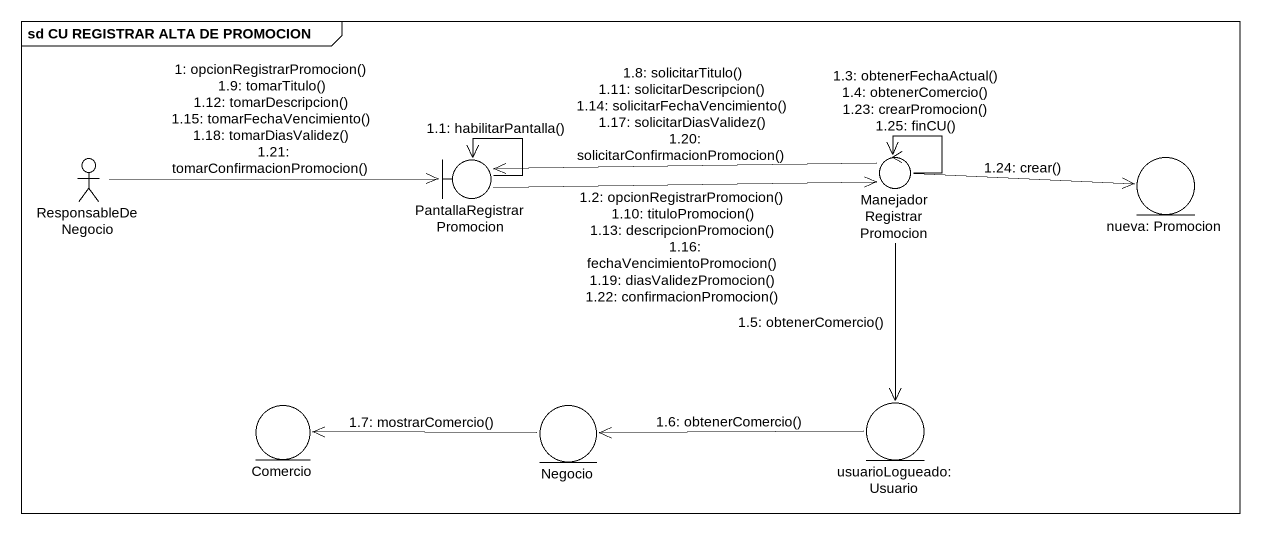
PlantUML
@startuml
mainframe sd CU REGISTRAR ALTA DE PROMOCION
actor ResponsableDeNegocio
boundary PantallaRegistrarPromocion
control ManejadorRegistrarPromocion
entity "nueva: Promocion" as nueva_Promocion
entity Comercio
entity Negocio
entity "usuarioLogueado: Usuario" as usuarioLogueado_Usuario
ResponsableDeNegocio -right-> PantallaRegistrarPromocion : 1: opcionRegistrarPromocion()\n1.9: tomarTitulo()\n1.12: tomarDescripcion()\n1.15: tomarFechaVencimiento()\n1.18: tomarDiasValidez()\n1.21: tomarConfirmacionPromocion()
PantallaRegistrarPromocion --> PantallaRegistrarPromocion : 1.1: habilitarPantalla()
PantallaRegistrarPromocion -right-> ManejadorRegistrarPromocion : 1.2: opcionRegistrarPromocion()\n1.10: tituloPromocion()\n1.13: descripcionPromocion()\n1.16: fechaVencimientoPromocion()\n1.19: diasValidezPromocion()\n1.22: confirmacionPromocion()
ManejadorRegistrarPromocion --> ManejadorRegistrarPromocion : 1.3: obtenerFechaActual()\n1.4: obtenerComercio()\n1.23: crearPromocion()\n1.25: finCU()
ManejadorRegistrarPromocion --> usuarioLogueado_Usuario : 1.5: obtenerComercio()
usuarioLogueado_Usuario -left-> Negocio : 1.6: obtenerComercio()
Negocio -left-> Comercio : 1.7: mostrarComercio()
ManejadorRegistrarPromocion -left-> PantallaRegistrarPromocion : 1.8: solicitarTitulo()\n1.11: solicitarDescripcion()\n1.14: solicitarFechaVencimiento()\n1.17: solicitarDiasValidez()\n1.20: solicitarConfirmacionPromocion()
ManejadorRegistrarPromocion -right-> nueva_Promocion : 1.24: crear()
@enduml
